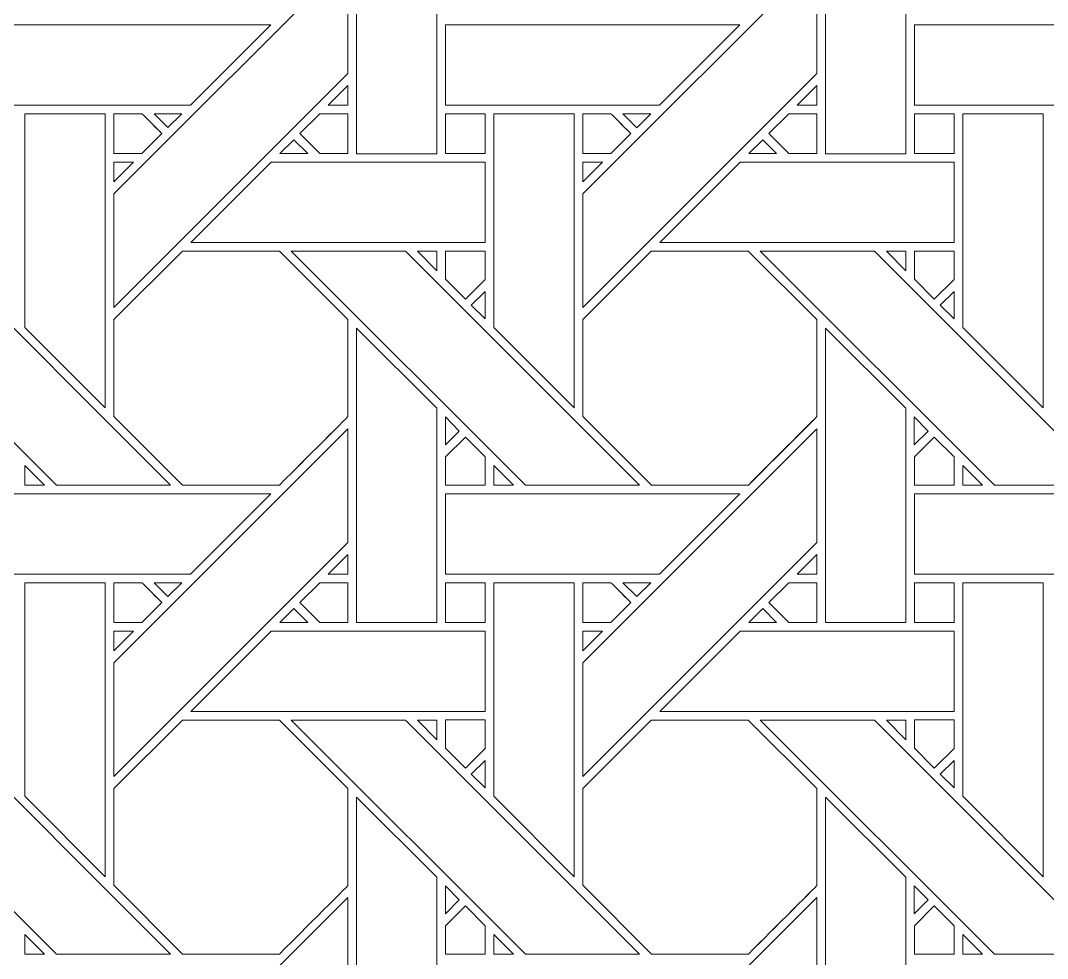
# Model space of a CAD drawing. Header units: inches. Extents: x 4.4 to 20.4, y 5.1 to 13.1.
# Drawn here: x 14.329 to 16.407, y 8.851 to 10.748 of the extents above; entities that cross this region are included whole.
import ezdxf

# ---------------------------------------------------------------- set-up
doc = ezdxf.new("R2010")
doc.units = ezdxf.units.IN
doc.header["$MEASUREMENT"] = 0
doc.layers.add('Design', color=7, linetype='Continuous', lineweight=0)

msp = doc.modelspace()

# ---------------------------------------------------------------- linework, layer by layer
at = {"layer": 'Design'}
for points, knots in [([(4.3829, 13.0948), (4.3829, 13.0948), (4.3829, 5.0948), (4.3829, 5.0948), (4.3829, 5.0948), (20.3829, 5.0948), (20.3829, 5.0948), (20.3829, 5.0948), (20.3829, 13.0948), (20.3829, 13.0948), (20.3829, 13.0948), (4.3829, 13.0948), (4.3829, 13.0948)], [0, 0, 0, 0, 1, 1, 1, 2, 2, 2, 3, 3, 3, 4, 4, 4, 4]), ([(5.0119, 5.7183), (5.0119, 5.7183), (19.7539, 5.7183), (19.7539, 5.7183), (19.7539, 5.7183), (19.7539, 12.4753), (19.7539, 12.4753), (19.7539, 12.4753), (5.0119, 12.4753), (5.0119, 12.4753), (5.0119, 12.4753), (5.0119, 5.7183), (5.0119, 5.7183)], [0, 0, 0, 0, 1, 1, 1, 2, 2, 2, 3, 3, 3, 4, 4, 4, 4]), ([(15.0087, 10.4789), (15.0087, 10.4789), (15.0087, 11.0748), (15.0087, 11.0748), (15.0087, 11.0748), (15.1714, 10.9126), (15.1714, 10.9126), (15.1714, 10.9126), (15.1714, 10.4789), (15.1714, 10.4789), (15.1714, 10.4789), (15.0087, 10.4789), (15.0087, 10.4789)], [0, 0, 0, 0, 1, 1, 1, 2, 2, 2, 3, 3, 3, 4, 4, 4, 4]), ([(15.9574, 10.4789), (15.9574, 10.4789), (15.9574, 11.0748), (15.9574, 11.0748), (15.9574, 11.0748), (16.1201, 10.9126), (16.1201, 10.9126), (16.1201, 10.9126), (16.1201, 10.4789), (16.1201, 10.4789), (16.1201, 10.4789), (15.9574, 10.4789), (15.9574, 10.4789)], [0, 0, 0, 0, 1, 1, 1, 2, 2, 2, 3, 3, 3, 4, 4, 4, 4]), ([(14.9915, 10.6412), (14.9915, 10.6412), (14.5179, 10.1675), (14.5179, 10.1675), (14.5179, 10.1675), (14.5179, 10.3976), (14.5179, 10.3976), (14.5179, 10.3976), (14.9915, 10.8712), (14.9915, 10.8712), (14.9915, 10.8712), (14.9915, 10.6412), (14.9915, 10.6412)], [0, 0, 0, 0, 1, 1, 1, 2, 2, 2, 3, 3, 3, 4, 4, 4, 4]), ([(15.9403, 10.6412), (15.9403, 10.6412), (15.4666, 10.1675), (15.4666, 10.1675), (15.4666, 10.1675), (15.4666, 10.3976), (15.4666, 10.3976), (15.4666, 10.3976), (15.9403, 10.8712), (15.9403, 10.8712), (15.9403, 10.8712), (15.9403, 10.6412), (15.9403, 10.6412)], [0, 0, 0, 0, 1, 1, 1, 2, 2, 2, 3, 3, 3, 4, 4, 4, 4]), ([(14.8357, 10.7397), (14.8357, 10.7397), (14.673, 10.577), (14.673, 10.577), (14.673, 10.577), (14.24, 10.577), (14.24, 10.577), (14.24, 10.577), (14.24, 10.7397), (14.24, 10.7397), (14.24, 10.7397), (14.8357, 10.7397), (14.8357, 10.7397)], [0, 0, 0, 0, 1, 1, 1, 2, 2, 2, 3, 3, 3, 4, 4, 4, 4]), ([(15.7844, 10.7397), (15.7844, 10.7397), (15.6217, 10.577), (15.6217, 10.577), (15.6217, 10.577), (15.1887, 10.577), (15.1887, 10.577), (15.1887, 10.577), (15.1887, 10.7397), (15.1887, 10.7397), (15.1887, 10.7397), (15.7844, 10.7397), (15.7844, 10.7397)], [0, 0, 0, 0, 1, 1, 1, 2, 2, 2, 3, 3, 3, 4, 4, 4, 4]), ([(16.7332, 10.7397), (16.7332, 10.7397), (16.5704, 10.577), (16.5704, 10.577), (16.5704, 10.577), (16.1375, 10.577), (16.1375, 10.577), (16.1375, 10.577), (16.1375, 10.7397), (16.1375, 10.7397), (16.1375, 10.7397), (16.7332, 10.7397), (16.7332, 10.7397)], [0, 0, 0, 0, 1, 1, 1, 2, 2, 2, 3, 3, 3, 4, 4, 4, 4]), ([(14.9517, 10.577), (14.9517, 10.577), (14.9915, 10.6168), (14.9915, 10.6168), (14.9915, 10.6168), (14.9915, 10.577), (14.9915, 10.577), (14.9915, 10.577), (14.9517, 10.577), (14.9517, 10.577)], [0, 0, 0, 0, 1, 1, 1, 2, 2, 2, 3, 3, 3, 3]), ([(15.9005, 10.577), (15.9005, 10.577), (15.9403, 10.6168), (15.9403, 10.6168), (15.9403, 10.6168), (15.9403, 10.577), (15.9403, 10.577), (15.9403, 10.577), (15.9005, 10.577), (15.9005, 10.577)], [0, 0, 0, 0, 1, 1, 1, 2, 2, 2, 3, 3, 3, 3]), ([(14.3378, 10.1275), (14.3378, 10.1275), (14.3378, 10.5597), (14.3378, 10.5597), (14.3378, 10.5597), (14.5007, 10.5597), (14.5007, 10.5597), (14.5007, 10.5597), (14.5007, 9.9646), (14.5007, 9.9646), (14.5007, 9.9646), (14.3378, 10.1275), (14.3378, 10.1275)], [0, 0, 0, 0, 1, 1, 1, 2, 2, 2, 3, 3, 3, 4, 4, 4, 4]), ([(14.5179, 10.479), (14.5179, 10.479), (14.5179, 10.5598), (14.5179, 10.5598), (14.5179, 10.5598), (14.5749, 10.5598), (14.5749, 10.5598), (14.5801, 10.5546), (14.6108, 10.5238), (14.6153, 10.5194), (14.6153, 10.5194), (14.5748, 10.479), (14.5748, 10.479), (14.5748, 10.479), (14.5179, 10.479), (14.5179, 10.479)], [0, 0, 0, 0, 1, 1, 1, 2, 2, 2, 3, 3, 3, 4, 4, 4, 5, 5, 5, 5]), ([(14.6153, 10.5194), (14.6153, 10.5194), (14.5748, 10.479), (14.5748, 10.479), (14.5748, 10.479), (14.5179, 10.479), (14.5179, 10.479), (14.5179, 10.479), (14.5179, 10.5598), (14.5179, 10.5598), (14.5179, 10.5598), (14.5749, 10.5598), (14.5749, 10.5598), (14.5802, 10.5545), (14.611, 10.5237), (14.6153, 10.5194)], [0, 0, 0, 0, 1, 1, 1, 2, 2, 2, 3, 3, 3, 4, 4, 4, 5, 5, 5, 5]), ([(14.5993, 10.5597), (14.5993, 10.5597), (14.6558, 10.5597), (14.6558, 10.5597), (14.6558, 10.5597), (14.6275, 10.5316), (14.6275, 10.5316), (14.6275, 10.5316), (14.5993, 10.5597), (14.5993, 10.5597)], [0, 0, 0, 0, 1, 1, 1, 2, 2, 2, 3, 3, 3, 3]), ([(14.9344, 10.479), (14.9344, 10.479), (14.8941, 10.5194), (14.8941, 10.5194), (14.8941, 10.5194), (14.9345, 10.5598), (14.9345, 10.5598), (14.9345, 10.5598), (14.9915, 10.5598), (14.9915, 10.5598), (14.9915, 10.5598), (14.9915, 10.479), (14.9915, 10.479), (14.9915, 10.479), (14.9344, 10.479), (14.9344, 10.479)], [0, 0, 0, 0, 1, 1, 1, 2, 2, 2, 3, 3, 3, 4, 4, 4, 5, 5, 5, 5]), ([(14.9915, 10.479), (14.9915, 10.479), (14.9344, 10.479), (14.9344, 10.479), (14.9344, 10.479), (14.8941, 10.5194), (14.8941, 10.5194), (14.8941, 10.5194), (14.9345, 10.5598), (14.9345, 10.5598), (14.9345, 10.5598), (14.9915, 10.5598), (14.9915, 10.5598), (14.9915, 10.5598), (14.9915, 10.479), (14.9915, 10.479)], [0, 0, 0, 0, 1, 1, 1, 2, 2, 2, 3, 3, 3, 4, 4, 4, 5, 5, 5, 5]), ([(15.1887, 10.479), (15.1887, 10.479), (15.1887, 10.5598), (15.1887, 10.5598), (15.1887, 10.5598), (15.269, 10.5598), (15.269, 10.5598), (15.269, 10.5598), (15.269, 10.479), (15.269, 10.479), (15.269, 10.479), (15.1887, 10.479), (15.1887, 10.479)], [0, 0, 0, 0, 1, 1, 1, 2, 2, 2, 3, 3, 3, 4, 4, 4, 4]), ([(15.1887, 10.479), (15.1887, 10.479), (15.1887, 10.5598), (15.1887, 10.5598), (15.1887, 10.5598), (15.269, 10.5598), (15.269, 10.5598), (15.269, 10.5598), (15.269, 10.479), (15.269, 10.479), (15.269, 10.479), (15.1887, 10.479), (15.1887, 10.479)], [0, 0, 0, 0, 1, 1, 1, 2, 2, 2, 3, 3, 3, 4, 4, 4, 4]), ([(15.2865, 10.1275), (15.2865, 10.1275), (15.2865, 10.5597), (15.2865, 10.5597), (15.2865, 10.5597), (15.4494, 10.5597), (15.4494, 10.5597), (15.4494, 10.5597), (15.4494, 9.9646), (15.4494, 9.9646), (15.4494, 9.9646), (15.2865, 10.1275), (15.2865, 10.1275)], [0, 0, 0, 0, 1, 1, 1, 2, 2, 2, 3, 3, 3, 4, 4, 4, 4]), ([(15.4666, 10.479), (15.4666, 10.479), (15.4666, 10.5598), (15.4666, 10.5598), (15.4666, 10.5598), (15.5237, 10.5598), (15.5237, 10.5598), (15.5288, 10.5546), (15.5596, 10.5238), (15.564, 10.5194), (15.564, 10.5194), (15.5236, 10.479), (15.5236, 10.479), (15.5236, 10.479), (15.4666, 10.479), (15.4666, 10.479)], [0, 0, 0, 0, 1, 1, 1, 2, 2, 2, 3, 3, 3, 4, 4, 4, 5, 5, 5, 5]), ([(15.564, 10.5194), (15.564, 10.5194), (15.5236, 10.479), (15.5236, 10.479), (15.5236, 10.479), (15.4666, 10.479), (15.4666, 10.479), (15.4666, 10.479), (15.4666, 10.5598), (15.4666, 10.5598), (15.4666, 10.5598), (15.5237, 10.5598), (15.5237, 10.5598), (15.5293, 10.5542), (15.564, 10.5194), (15.564, 10.5194)], [0, 0, 0, 0, 1, 1, 1, 2, 2, 2, 3, 3, 3, 4, 4, 4, 5, 5, 5, 5]), ([(15.548, 10.5597), (15.548, 10.5597), (15.6045, 10.5597), (15.6045, 10.5597), (15.6045, 10.5597), (15.5762, 10.5315), (15.5762, 10.5315), (15.5762, 10.5315), (15.548, 10.5597), (15.548, 10.5597)], [0, 0, 0, 0, 1, 1, 1, 2, 2, 2, 3, 3, 3, 3]), ([(15.8832, 10.479), (15.8832, 10.479), (15.8428, 10.5194), (15.8428, 10.5194), (15.8428, 10.5194), (15.8832, 10.5598), (15.8832, 10.5598), (15.8832, 10.5598), (15.9403, 10.5598), (15.9403, 10.5598), (15.9403, 10.5598), (15.9403, 10.479), (15.9403, 10.479), (15.9403, 10.479), (15.8832, 10.479), (15.8832, 10.479)], [0, 0, 0, 0, 1, 1, 1, 2, 2, 2, 3, 3, 3, 4, 4, 4, 5, 5, 5, 5]), ([(15.9403, 10.479), (15.9403, 10.479), (15.8832, 10.479), (15.8832, 10.479), (15.8832, 10.479), (15.8428, 10.5194), (15.8428, 10.5194), (15.8428, 10.5194), (15.8832, 10.5598), (15.8832, 10.5598), (15.8832, 10.5598), (15.9403, 10.5598), (15.9403, 10.5598), (15.9403, 10.5598), (15.9403, 10.479), (15.9403, 10.479)], [0, 0, 0, 0, 1, 1, 1, 2, 2, 2, 3, 3, 3, 4, 4, 4, 5, 5, 5, 5]), ([(16.1375, 10.479), (16.1375, 10.479), (16.1375, 10.5598), (16.1375, 10.5598), (16.1375, 10.5598), (16.2177, 10.5598), (16.2177, 10.5598), (16.2177, 10.5598), (16.2177, 10.479), (16.2177, 10.479), (16.2177, 10.479), (16.1375, 10.479), (16.1375, 10.479)], [0, 0, 0, 0, 1, 1, 1, 2, 2, 2, 3, 3, 3, 4, 4, 4, 4]), ([(16.1375, 10.479), (16.1375, 10.479), (16.1375, 10.5598), (16.1375, 10.5598), (16.1375, 10.5598), (16.2177, 10.5598), (16.2177, 10.5598), (16.2177, 10.5598), (16.2177, 10.479), (16.2177, 10.479), (16.2177, 10.479), (16.1375, 10.479), (16.1375, 10.479)], [0, 0, 0, 0, 1, 1, 1, 2, 2, 2, 3, 3, 3, 4, 4, 4, 4]), ([(16.2352, 10.1275), (16.2352, 10.1275), (16.2352, 10.5597), (16.2352, 10.5597), (16.2352, 10.5597), (16.3982, 10.5597), (16.3982, 10.5597), (16.3982, 10.5597), (16.3982, 9.9646), (16.3982, 9.9646), (16.3982, 9.9646), (16.2352, 10.1275), (16.2352, 10.1275)], [0, 0, 0, 0, 1, 1, 1, 2, 2, 2, 3, 3, 3, 4, 4, 4, 4]), ([(14.8537, 10.479), (14.8537, 10.479), (14.8819, 10.5072), (14.8819, 10.5072), (14.8819, 10.5072), (14.9102, 10.479), (14.9102, 10.479), (14.9102, 10.479), (14.8537, 10.479), (14.8537, 10.479)], [0, 0, 0, 0, 1, 1, 1, 2, 2, 2, 3, 3, 3, 3]), ([(15.8024, 10.479), (15.8024, 10.479), (15.8307, 10.5072), (15.8307, 10.5072), (15.8307, 10.5072), (15.8589, 10.479), (15.8589, 10.479), (15.8589, 10.479), (15.8024, 10.479), (15.8024, 10.479)], [0, 0, 0, 0, 1, 1, 1, 2, 2, 2, 3, 3, 3, 3]), ([(14.5577, 10.4618), (14.5577, 10.4618), (14.5179, 10.422), (14.5179, 10.422), (14.5179, 10.422), (14.5179, 10.4618), (14.5179, 10.4618), (14.5179, 10.4618), (14.5577, 10.4618), (14.5577, 10.4618)], [0, 0, 0, 0, 1, 1, 1, 2, 2, 2, 3, 3, 3, 3]), ([(15.269, 10.4618), (15.269, 10.4618), (15.269, 10.299), (15.269, 10.299), (15.269, 10.299), (14.6737, 10.299), (14.6737, 10.299), (14.6737, 10.299), (14.8365, 10.4618), (14.8365, 10.4618), (14.8365, 10.4618), (15.269, 10.4618), (15.269, 10.4618)], [0, 0, 0, 0, 1, 1, 1, 2, 2, 2, 3, 3, 3, 4, 4, 4, 4]), ([(15.5064, 10.4618), (15.5064, 10.4618), (15.4666, 10.422), (15.4666, 10.422), (15.4666, 10.422), (15.4666, 10.4618), (15.4666, 10.4618), (15.4666, 10.4618), (15.5064, 10.4618), (15.5064, 10.4618)], [0, 0, 0, 0, 1, 1, 1, 2, 2, 2, 3, 3, 3, 3]), ([(16.2177, 10.4618), (16.2177, 10.4618), (16.2177, 10.299), (16.2177, 10.299), (16.2177, 10.299), (15.6224, 10.299), (15.6224, 10.299), (15.6224, 10.299), (15.7853, 10.4618), (15.7853, 10.4618), (15.7853, 10.4618), (16.2177, 10.4618), (16.2177, 10.4618)], [0, 0, 0, 0, 1, 1, 1, 2, 2, 2, 3, 3, 3, 4, 4, 4, 4]), ([(14.6329, 9.8082), (14.6329, 9.8082), (14.4018, 9.8082), (14.4018, 9.8082), (14.4018, 9.8082), (13.9283, 10.2819), (13.9283, 10.2819), (13.9283, 10.2819), (14.1592, 10.2819), (14.1592, 10.2819), (14.1592, 10.2819), (14.6329, 9.8082), (14.6329, 9.8082)], [0, 0, 0, 0, 1, 1, 1, 2, 2, 2, 3, 3, 3, 4, 4, 4, 4]), ([(14.8528, 9.8083), (14.8528, 9.8083), (14.6571, 9.8083), (14.6571, 9.8083), (14.6571, 9.8083), (14.5179, 9.9475), (14.5179, 9.9475), (14.5179, 9.9475), (14.5179, 10.1432), (14.5179, 10.1432), (14.5179, 10.1432), (14.6566, 10.2819), (14.6566, 10.2819), (14.6566, 10.2819), (14.8528, 10.2819), (14.8528, 10.2819), (14.8528, 10.2819), (14.9915, 10.1432), (14.9915, 10.1432), (14.9915, 10.1432), (14.9915, 9.9469), (14.9915, 9.9469), (14.9737, 9.929), (14.8618, 9.8173), (14.8528, 9.8083)], [0, 0, 0, 0, 1, 1, 1, 2, 2, 2, 3, 3, 3, 4, 4, 4, 5, 5, 5, 6, 6, 6, 7, 7, 7, 8, 8, 8, 8]), ([(14.9915, 10.1432), (14.9915, 10.1432), (14.9915, 9.9469), (14.9915, 9.9469), (14.9737, 9.9289), (14.8617, 9.8172), (14.8528, 9.8083), (14.8528, 9.8083), (14.6571, 9.8083), (14.6571, 9.8083), (14.6571, 9.8083), (14.5179, 9.9475), (14.5179, 9.9475), (14.5179, 9.9475), (14.5179, 10.1432), (14.5179, 10.1432), (14.5179, 10.1432), (14.6566, 10.2819), (14.6566, 10.2819), (14.6566, 10.2819), (14.8528, 10.2819), (14.8528, 10.2819), (14.8528, 10.2819), (14.9915, 10.1432), (14.9915, 10.1432)], [0, 0, 0, 0, 1, 1, 1, 2, 2, 2, 3, 3, 3, 4, 4, 4, 5, 5, 5, 6, 6, 6, 7, 7, 7, 8, 8, 8, 8]), ([(15.5816, 9.8082), (15.5816, 9.8082), (15.3505, 9.8082), (15.3505, 9.8082), (15.3505, 9.8082), (14.877, 10.2819), (14.877, 10.2819), (14.877, 10.2819), (15.1079, 10.2819), (15.1079, 10.2819), (15.1079, 10.2819), (15.5816, 9.8082), (15.5816, 9.8082)], [0, 0, 0, 0, 1, 1, 1, 2, 2, 2, 3, 3, 3, 4, 4, 4, 4]), ([(15.1321, 10.2819), (15.1321, 10.2819), (15.1715, 10.2819), (15.1715, 10.2819), (15.1715, 10.2819), (15.1715, 10.242), (15.1715, 10.242), (15.1715, 10.242), (15.1321, 10.2819), (15.1321, 10.2819)], [0, 0, 0, 0, 1, 1, 1, 2, 2, 2, 3, 3, 3, 3]), ([(15.1887, 10.2247), (15.1887, 10.2247), (15.1887, 10.2819), (15.1887, 10.2819), (15.1887, 10.2819), (15.269, 10.2819), (15.269, 10.2819), (15.269, 10.2819), (15.269, 10.2243), (15.269, 10.2243), (15.269, 10.2243), (15.2291, 10.1844), (15.2291, 10.1844), (15.2291, 10.1844), (15.1887, 10.2247), (15.1887, 10.2247)], [0, 0, 0, 0, 1, 1, 1, 2, 2, 2, 3, 3, 3, 4, 4, 4, 5, 5, 5, 5]), ([(15.2291, 10.1844), (15.2291, 10.1844), (15.1887, 10.2247), (15.1887, 10.2247), (15.1887, 10.2247), (15.1887, 10.2819), (15.1887, 10.2819), (15.1887, 10.2819), (15.269, 10.2819), (15.269, 10.2819), (15.269, 10.2819), (15.269, 10.2243), (15.269, 10.2243), (15.269, 10.2243), (15.2291, 10.1844), (15.2291, 10.1844)], [0, 0, 0, 0, 1, 1, 1, 2, 2, 2, 3, 3, 3, 4, 4, 4, 5, 5, 5, 5]), ([(15.8016, 9.8083), (15.8016, 9.8083), (15.6058, 9.8083), (15.6058, 9.8083), (15.6058, 9.8083), (15.4666, 9.9475), (15.4666, 9.9475), (15.4666, 9.9475), (15.4666, 10.1432), (15.4666, 10.1432), (15.4666, 10.1432), (15.6053, 10.2819), (15.6053, 10.2819), (15.6053, 10.2819), (15.8015, 10.2819), (15.8015, 10.2819), (15.8015, 10.2819), (15.9403, 10.1432), (15.9403, 10.1432), (15.9403, 10.1432), (15.9403, 9.9469), (15.9403, 9.9469), (15.9225, 9.929), (15.8105, 9.8173), (15.8016, 9.8083)], [0, 0, 0, 0, 1, 1, 1, 2, 2, 2, 3, 3, 3, 4, 4, 4, 5, 5, 5, 6, 6, 6, 7, 7, 7, 8, 8, 8, 8]), ([(15.9403, 10.1432), (15.9403, 10.1432), (15.9403, 9.9469), (15.9403, 9.9469), (15.922, 9.9286), (15.8102, 9.8169), (15.8016, 9.8083), (15.8016, 9.8083), (15.6058, 9.8083), (15.6058, 9.8083), (15.6058, 9.8083), (15.4666, 9.9475), (15.4666, 9.9475), (15.4666, 9.9475), (15.4666, 10.1432), (15.4666, 10.1432), (15.4666, 10.1432), (15.6053, 10.2819), (15.6053, 10.2819), (15.6053, 10.2819), (15.8015, 10.2819), (15.8015, 10.2819), (15.8015, 10.2819), (15.9403, 10.1432), (15.9403, 10.1432)], [0, 0, 0, 0, 1, 1, 1, 2, 2, 2, 3, 3, 3, 4, 4, 4, 5, 5, 5, 6, 6, 6, 7, 7, 7, 8, 8, 8, 8]), ([(16.5303, 9.8082), (16.5303, 9.8082), (16.2993, 9.8082), (16.2993, 9.8082), (16.2993, 9.8082), (15.8257, 10.2819), (15.8257, 10.2819), (15.8257, 10.2819), (16.0567, 10.2819), (16.0567, 10.2819), (16.0567, 10.2819), (16.5303, 9.8082), (16.5303, 9.8082)], [0, 0, 0, 0, 1, 1, 1, 2, 2, 2, 3, 3, 3, 4, 4, 4, 4]), ([(16.0808, 10.2819), (16.0808, 10.2819), (16.1202, 10.2819), (16.1202, 10.2819), (16.1202, 10.2819), (16.1202, 10.242), (16.1202, 10.242), (16.1202, 10.242), (16.0808, 10.2819), (16.0808, 10.2819)], [0, 0, 0, 0, 1, 1, 1, 2, 2, 2, 3, 3, 3, 3]), ([(16.1375, 10.2247), (16.1375, 10.2247), (16.1375, 10.2819), (16.1375, 10.2819), (16.1375, 10.2819), (16.2177, 10.2819), (16.2177, 10.2819), (16.2177, 10.2819), (16.2177, 10.2243), (16.2177, 10.2243), (16.2177, 10.2243), (16.1778, 10.1843), (16.1778, 10.1843), (16.1778, 10.1843), (16.1375, 10.2247), (16.1375, 10.2247)], [0, 0, 0, 0, 1, 1, 1, 2, 2, 2, 3, 3, 3, 4, 4, 4, 5, 5, 5, 5]), ([(16.1778, 10.1843), (16.1778, 10.1843), (16.1375, 10.2247), (16.1375, 10.2247), (16.1375, 10.2247), (16.1375, 10.2819), (16.1375, 10.2819), (16.1375, 10.2819), (16.2177, 10.2819), (16.2177, 10.2819), (16.2177, 10.2819), (16.2177, 10.2243), (16.2177, 10.2243), (16.2177, 10.2243), (16.1778, 10.1843), (16.1778, 10.1843)], [0, 0, 0, 0, 1, 1, 1, 2, 2, 2, 3, 3, 3, 4, 4, 4, 5, 5, 5, 5]), ([(15.269, 10.2), (15.269, 10.2), (15.269, 10.1449), (15.269, 10.1449), (15.269, 10.1449), (15.2412, 10.1723), (15.2412, 10.1723), (15.2412, 10.1723), (15.269, 10.2), (15.269, 10.2)], [0, 0, 0, 0, 1, 1, 1, 2, 2, 2, 3, 3, 3, 3]), ([(16.2177, 10.2), (16.2177, 10.2), (16.2177, 10.1449), (16.2177, 10.1449), (16.2177, 10.1449), (16.1899, 10.1723), (16.1899, 10.1723), (16.1899, 10.1723), (16.2177, 10.2), (16.2177, 10.2)], [0, 0, 0, 0, 1, 1, 1, 2, 2, 2, 3, 3, 3, 3]), ([(15.0087, 9.5302), (15.0087, 9.5302), (15.0087, 10.1261), (15.0087, 10.1261), (15.0087, 10.1261), (15.1714, 9.9639), (15.1714, 9.9639), (15.1714, 9.9639), (15.1714, 9.5302), (15.1714, 9.5302), (15.1714, 9.5302), (15.0087, 9.5302), (15.0087, 9.5302)], [0, 0, 0, 0, 1, 1, 1, 2, 2, 2, 3, 3, 3, 4, 4, 4, 4]), ([(15.9574, 9.5302), (15.9574, 9.5302), (15.9574, 10.1261), (15.9574, 10.1261), (15.9574, 10.1261), (16.1201, 9.9639), (16.1201, 9.9639), (16.1201, 9.9639), (16.1201, 9.5302), (16.1201, 9.5302), (16.1201, 9.5302), (15.9574, 9.5302), (15.9574, 9.5302)], [0, 0, 0, 0, 1, 1, 1, 2, 2, 2, 3, 3, 3, 4, 4, 4, 4]), ([(15.1887, 9.8897), (15.1887, 9.8897), (15.1887, 9.9464), (15.1887, 9.9464), (15.1887, 9.9464), (15.2169, 9.9178), (15.2169, 9.9178), (15.2169, 9.9178), (15.1887, 9.8897), (15.1887, 9.8897)], [0, 0, 0, 0, 1, 1, 1, 2, 2, 2, 3, 3, 3, 3]), ([(16.1374, 9.8897), (16.1374, 9.8897), (16.1374, 9.9464), (16.1374, 9.9464), (16.1374, 9.9464), (16.1656, 9.9178), (16.1656, 9.9178), (16.1656, 9.9178), (16.1374, 9.8897), (16.1374, 9.8897)], [0, 0, 0, 0, 1, 1, 1, 2, 2, 2, 3, 3, 3, 3]), ([(14.9915, 9.6925), (14.9915, 9.6925), (14.5179, 9.2188), (14.5179, 9.2188), (14.5179, 9.2188), (14.5179, 9.4489), (14.5179, 9.4489), (14.5179, 9.4489), (14.9915, 9.9225), (14.9915, 9.9225), (14.9915, 9.9225), (14.9915, 9.6925), (14.9915, 9.6925)], [0, 0, 0, 0, 1, 1, 1, 2, 2, 2, 3, 3, 3, 4, 4, 4, 4]), ([(15.9403, 9.6925), (15.9403, 9.6925), (15.4666, 9.2188), (15.4666, 9.2188), (15.4666, 9.2188), (15.4666, 9.4489), (15.4666, 9.4489), (15.4666, 9.4489), (15.9403, 9.9225), (15.9403, 9.9225), (15.9403, 9.9225), (15.9403, 9.6925), (15.9403, 9.6925)], [0, 0, 0, 0, 1, 1, 1, 2, 2, 2, 3, 3, 3, 4, 4, 4, 4]), ([(15.1887, 9.808), (15.1887, 9.808), (15.1887, 9.8653), (15.1887, 9.8653), (15.1887, 9.8653), (15.2291, 9.9056), (15.2291, 9.9056), (15.2291, 9.9056), (15.2694, 9.8653), (15.2694, 9.8653), (15.2694, 9.8653), (15.2694, 9.808), (15.2694, 9.808), (15.2694, 9.808), (15.1887, 9.808), (15.1887, 9.808)], [0, 0, 0, 0, 1, 1, 1, 2, 2, 2, 3, 3, 3, 4, 4, 4, 5, 5, 5, 5]), ([(15.2291, 9.9056), (15.2291, 9.9056), (15.2694, 9.8653), (15.2694, 9.8653), (15.2694, 9.8653), (15.2694, 9.808), (15.2694, 9.808), (15.2694, 9.808), (15.1887, 9.808), (15.1887, 9.808), (15.1887, 9.808), (15.1887, 9.8653), (15.1887, 9.8653), (15.1887, 9.8653), (15.2291, 9.9056), (15.2291, 9.9056)], [0, 0, 0, 0, 1, 1, 1, 2, 2, 2, 3, 3, 3, 4, 4, 4, 5, 5, 5, 5]), ([(16.1375, 9.808), (16.1375, 9.808), (16.1375, 9.8653), (16.1375, 9.8653), (16.1375, 9.8653), (16.1778, 9.9056), (16.1778, 9.9056), (16.1778, 9.9056), (16.2181, 9.8653), (16.2181, 9.8653), (16.2181, 9.8653), (16.2181, 9.808), (16.2181, 9.808), (16.2181, 9.808), (16.1375, 9.808), (16.1375, 9.808)], [0, 0, 0, 0, 1, 1, 1, 2, 2, 2, 3, 3, 3, 4, 4, 4, 5, 5, 5, 5]), ([(16.2181, 9.808), (16.2181, 9.808), (16.1375, 9.808), (16.1375, 9.808), (16.1375, 9.808), (16.1375, 9.8653), (16.1375, 9.8653), (16.1375, 9.8653), (16.1778, 9.9056), (16.1778, 9.9056), (16.1778, 9.9056), (16.2181, 9.8653), (16.2181, 9.8653), (16.2181, 9.8653), (16.2181, 9.808), (16.2181, 9.808)], [0, 0, 0, 0, 1, 1, 1, 2, 2, 2, 3, 3, 3, 4, 4, 4, 5, 5, 5, 5]), ([(14.3379, 9.8082), (14.3379, 9.8082), (14.3379, 9.848), (14.3379, 9.848), (14.3379, 9.848), (14.3776, 9.8082), (14.3776, 9.8082), (14.3776, 9.8082), (14.3379, 9.8082), (14.3379, 9.8082)], [0, 0, 0, 0, 1, 1, 1, 2, 2, 2, 3, 3, 3, 3]), ([(15.2866, 9.8082), (15.2866, 9.8082), (15.2866, 9.848), (15.2866, 9.848), (15.2866, 9.848), (15.3264, 9.8082), (15.3264, 9.8082), (15.3264, 9.8082), (15.2866, 9.8082), (15.2866, 9.8082)], [0, 0, 0, 0, 1, 1, 1, 2, 2, 2, 3, 3, 3, 3]), ([(16.2354, 9.8082), (16.2354, 9.8082), (16.2354, 9.848), (16.2354, 9.848), (16.2354, 9.848), (16.2751, 9.8082), (16.2751, 9.8082), (16.2751, 9.8082), (16.2354, 9.8082), (16.2354, 9.8082)], [0, 0, 0, 0, 1, 1, 1, 2, 2, 2, 3, 3, 3, 3]), ([(14.8357, 9.791), (14.8357, 9.791), (14.673, 9.6283), (14.673, 9.6283), (14.673, 9.6283), (14.24, 9.6283), (14.24, 9.6283), (14.24, 9.6283), (14.24, 9.791), (14.24, 9.791), (14.24, 9.791), (14.8357, 9.791), (14.8357, 9.791)], [0, 0, 0, 0, 1, 1, 1, 2, 2, 2, 3, 3, 3, 4, 4, 4, 4]), ([(15.7844, 9.791), (15.7844, 9.791), (15.6217, 9.6283), (15.6217, 9.6283), (15.6217, 9.6283), (15.1887, 9.6283), (15.1887, 9.6283), (15.1887, 9.6283), (15.1887, 9.791), (15.1887, 9.791), (15.1887, 9.791), (15.7844, 9.791), (15.7844, 9.791)], [0, 0, 0, 0, 1, 1, 1, 2, 2, 2, 3, 3, 3, 4, 4, 4, 4]), ([(16.7332, 9.791), (16.7332, 9.791), (16.5704, 9.6283), (16.5704, 9.6283), (16.5704, 9.6283), (16.1375, 9.6283), (16.1375, 9.6283), (16.1375, 9.6283), (16.1375, 9.791), (16.1375, 9.791), (16.1375, 9.791), (16.7332, 9.791), (16.7332, 9.791)], [0, 0, 0, 0, 1, 1, 1, 2, 2, 2, 3, 3, 3, 4, 4, 4, 4]), ([(14.9517, 9.6283), (14.9517, 9.6283), (14.9915, 9.6681), (14.9915, 9.6681), (14.9915, 9.6681), (14.9915, 9.6283), (14.9915, 9.6283), (14.9915, 9.6283), (14.9517, 9.6283), (14.9517, 9.6283)], [0, 0, 0, 0, 1, 1, 1, 2, 2, 2, 3, 3, 3, 3]), ([(15.9005, 9.6283), (15.9005, 9.6283), (15.9403, 9.6681), (15.9403, 9.6681), (15.9403, 9.6681), (15.9403, 9.6283), (15.9403, 9.6283), (15.9403, 9.6283), (15.9005, 9.6283), (15.9005, 9.6283)], [0, 0, 0, 0, 1, 1, 1, 2, 2, 2, 3, 3, 3, 3]), ([(14.3378, 9.1788), (14.3378, 9.1788), (14.3378, 9.611), (14.3378, 9.611), (14.3378, 9.611), (14.5007, 9.611), (14.5007, 9.611), (14.5007, 9.611), (14.5007, 9.0159), (14.5007, 9.0159), (14.5007, 9.0159), (14.3378, 9.1788), (14.3378, 9.1788)], [0, 0, 0, 0, 1, 1, 1, 2, 2, 2, 3, 3, 3, 4, 4, 4, 4]), ([(14.5179, 9.5303), (14.5179, 9.5303), (14.5179, 9.611), (14.5179, 9.611), (14.5179, 9.611), (14.5749, 9.611), (14.5749, 9.611), (14.5801, 9.6059), (14.6108, 9.5751), (14.6153, 9.5707), (14.6153, 9.5707), (14.5748, 9.5303), (14.5748, 9.5303), (14.5748, 9.5303), (14.5179, 9.5303), (14.5179, 9.5303)], [0, 0, 0, 0, 1, 1, 1, 2, 2, 2, 3, 3, 3, 4, 4, 4, 5, 5, 5, 5]), ([(14.6153, 9.5707), (14.6153, 9.5707), (14.5748, 9.5303), (14.5748, 9.5303), (14.5748, 9.5303), (14.5179, 9.5303), (14.5179, 9.5303), (14.5179, 9.5303), (14.5179, 9.611), (14.5179, 9.611), (14.5179, 9.611), (14.5749, 9.611), (14.5749, 9.611), (14.58, 9.606), (14.6107, 9.5752), (14.6153, 9.5707)], [0, 0, 0, 0, 1, 1, 1, 2, 2, 2, 3, 3, 3, 4, 4, 4, 5, 5, 5, 5]), ([(14.5993, 9.611), (14.5993, 9.611), (14.6557, 9.611), (14.6557, 9.611), (14.6557, 9.611), (14.6275, 9.5828), (14.6275, 9.5828), (14.6275, 9.5828), (14.5993, 9.611), (14.5993, 9.611)], [0, 0, 0, 0, 1, 1, 1, 2, 2, 2, 3, 3, 3, 3]), ([(14.9344, 9.5302), (14.9344, 9.5302), (14.8941, 9.5706), (14.8941, 9.5706), (14.8941, 9.5706), (14.9345, 9.611), (14.9345, 9.611), (14.9345, 9.611), (14.9915, 9.611), (14.9915, 9.611), (14.9915, 9.611), (14.9915, 9.5302), (14.9915, 9.5302), (14.9915, 9.5302), (14.9344, 9.5302), (14.9344, 9.5302)], [0, 0, 0, 0, 1, 1, 1, 2, 2, 2, 3, 3, 3, 4, 4, 4, 5, 5, 5, 5]), ([(14.9915, 9.5302), (14.9915, 9.5302), (14.9344, 9.5302), (14.9344, 9.5302), (14.9344, 9.5302), (14.8941, 9.5706), (14.8941, 9.5706), (14.8941, 9.5706), (14.9345, 9.611), (14.9345, 9.611), (14.9345, 9.611), (14.9915, 9.611), (14.9915, 9.611), (14.9915, 9.611), (14.9915, 9.5302), (14.9915, 9.5302)], [0, 0, 0, 0, 1, 1, 1, 2, 2, 2, 3, 3, 3, 4, 4, 4, 5, 5, 5, 5]), ([(15.1887, 9.5302), (15.1887, 9.5302), (15.1887, 9.611), (15.1887, 9.611), (15.1887, 9.611), (15.269, 9.611), (15.269, 9.611), (15.269, 9.611), (15.269, 9.5302), (15.269, 9.5302), (15.269, 9.5302), (15.1887, 9.5302), (15.1887, 9.5302)], [0, 0, 0, 0, 1, 1, 1, 2, 2, 2, 3, 3, 3, 4, 4, 4, 4]), ([(15.1887, 9.5302), (15.1887, 9.5302), (15.1887, 9.611), (15.1887, 9.611), (15.1887, 9.611), (15.269, 9.611), (15.269, 9.611), (15.269, 9.611), (15.269, 9.5302), (15.269, 9.5302), (15.269, 9.5302), (15.1887, 9.5302), (15.1887, 9.5302)], [0, 0, 0, 0, 1, 1, 1, 2, 2, 2, 3, 3, 3, 4, 4, 4, 4]), ([(15.2865, 9.1788), (15.2865, 9.1788), (15.2865, 9.611), (15.2865, 9.611), (15.2865, 9.611), (15.4494, 9.611), (15.4494, 9.611), (15.4494, 9.611), (15.4494, 9.0159), (15.4494, 9.0159), (15.4494, 9.0159), (15.2865, 9.1788), (15.2865, 9.1788)], [0, 0, 0, 0, 1, 1, 1, 2, 2, 2, 3, 3, 3, 4, 4, 4, 4]), ([(15.4666, 9.5303), (15.4666, 9.5303), (15.4666, 9.611), (15.4666, 9.611), (15.4666, 9.611), (15.5237, 9.611), (15.5237, 9.611), (15.5288, 9.6059), (15.5596, 9.5751), (15.564, 9.5707), (15.564, 9.5707), (15.5236, 9.5303), (15.5236, 9.5303), (15.5236, 9.5303), (15.4666, 9.5303), (15.4666, 9.5303)], [0, 0, 0, 0, 1, 1, 1, 2, 2, 2, 3, 3, 3, 4, 4, 4, 5, 5, 5, 5]), ([(15.564, 9.5707), (15.564, 9.5707), (15.5236, 9.5303), (15.5236, 9.5303), (15.5236, 9.5303), (15.4666, 9.5303), (15.4666, 9.5303), (15.4666, 9.5303), (15.4666, 9.611), (15.4666, 9.611), (15.4666, 9.611), (15.5237, 9.611), (15.5237, 9.611), (15.5291, 9.6057), (15.564, 9.5707), (15.564, 9.5707)], [0, 0, 0, 0, 1, 1, 1, 2, 2, 2, 3, 3, 3, 4, 4, 4, 5, 5, 5, 5]), ([(15.548, 9.611), (15.548, 9.611), (15.6045, 9.611), (15.6045, 9.611), (15.6045, 9.611), (15.5762, 9.5828), (15.5762, 9.5828), (15.5762, 9.5828), (15.548, 9.611), (15.548, 9.611)], [0, 0, 0, 0, 1, 1, 1, 2, 2, 2, 3, 3, 3, 3]), ([(15.8832, 9.5302), (15.8832, 9.5302), (15.8428, 9.5706), (15.8428, 9.5706), (15.8428, 9.5706), (15.8832, 9.611), (15.8832, 9.611), (15.8832, 9.611), (15.9403, 9.611), (15.9403, 9.611), (15.9403, 9.611), (15.9403, 9.5302), (15.9403, 9.5302), (15.9403, 9.5302), (15.8832, 9.5302), (15.8832, 9.5302)], [0, 0, 0, 0, 1, 1, 1, 2, 2, 2, 3, 3, 3, 4, 4, 4, 5, 5, 5, 5]), ([(15.9403, 9.5302), (15.9403, 9.5302), (15.8832, 9.5302), (15.8832, 9.5302), (15.8832, 9.5302), (15.8428, 9.5706), (15.8428, 9.5706), (15.8428, 9.5706), (15.8832, 9.611), (15.8832, 9.611), (15.8832, 9.611), (15.9403, 9.611), (15.9403, 9.611), (15.9403, 9.611), (15.9403, 9.5302), (15.9403, 9.5302)], [0, 0, 0, 0, 1, 1, 1, 2, 2, 2, 3, 3, 3, 4, 4, 4, 5, 5, 5, 5]), ([(16.1375, 9.5302), (16.1375, 9.5302), (16.1375, 9.611), (16.1375, 9.611), (16.1375, 9.611), (16.2177, 9.611), (16.2177, 9.611), (16.2177, 9.611), (16.2177, 9.5302), (16.2177, 9.5302), (16.2177, 9.5302), (16.1375, 9.5302), (16.1375, 9.5302)], [0, 0, 0, 0, 1, 1, 1, 2, 2, 2, 3, 3, 3, 4, 4, 4, 4]), ([(16.1375, 9.5302), (16.1375, 9.5302), (16.1375, 9.611), (16.1375, 9.611), (16.1375, 9.611), (16.2177, 9.611), (16.2177, 9.611), (16.2177, 9.611), (16.2177, 9.5302), (16.2177, 9.5302), (16.2177, 9.5302), (16.1375, 9.5302), (16.1375, 9.5302)], [0, 0, 0, 0, 1, 1, 1, 2, 2, 2, 3, 3, 3, 4, 4, 4, 4]), ([(16.2352, 9.1788), (16.2352, 9.1788), (16.2352, 9.611), (16.2352, 9.611), (16.2352, 9.611), (16.3982, 9.611), (16.3982, 9.611), (16.3982, 9.611), (16.3982, 9.0159), (16.3982, 9.0159), (16.3982, 9.0159), (16.2352, 9.1788), (16.2352, 9.1788)], [0, 0, 0, 0, 1, 1, 1, 2, 2, 2, 3, 3, 3, 4, 4, 4, 4]), ([(14.8537, 9.5302), (14.8537, 9.5302), (14.8819, 9.5585), (14.8819, 9.5585), (14.8819, 9.5585), (14.9102, 9.5302), (14.9102, 9.5302), (14.9102, 9.5302), (14.8537, 9.5302), (14.8537, 9.5302)], [0, 0, 0, 0, 1, 1, 1, 2, 2, 2, 3, 3, 3, 3]), ([(15.8024, 9.5302), (15.8024, 9.5302), (15.8307, 9.5585), (15.8307, 9.5585), (15.8307, 9.5585), (15.8589, 9.5302), (15.8589, 9.5302), (15.8589, 9.5302), (15.8024, 9.5302), (15.8024, 9.5302)], [0, 0, 0, 0, 1, 1, 1, 2, 2, 2, 3, 3, 3, 3]), ([(14.5577, 9.5131), (14.5577, 9.5131), (14.5179, 9.4733), (14.5179, 9.4733), (14.5179, 9.4733), (14.5179, 9.5131), (14.5179, 9.5131), (14.5179, 9.5131), (14.5577, 9.5131), (14.5577, 9.5131)], [0, 0, 0, 0, 1, 1, 1, 2, 2, 2, 3, 3, 3, 3]), ([(15.269, 9.5131), (15.269, 9.5131), (15.269, 9.3503), (15.269, 9.3503), (15.269, 9.3503), (14.6737, 9.3503), (14.6737, 9.3503), (14.6737, 9.3503), (14.8365, 9.5131), (14.8365, 9.5131), (14.8365, 9.5131), (15.269, 9.5131), (15.269, 9.5131)], [0, 0, 0, 0, 1, 1, 1, 2, 2, 2, 3, 3, 3, 4, 4, 4, 4]), ([(15.5064, 9.5131), (15.5064, 9.5131), (15.4666, 9.4733), (15.4666, 9.4733), (15.4666, 9.4733), (15.4666, 9.5131), (15.4666, 9.5131), (15.4666, 9.5131), (15.5064, 9.5131), (15.5064, 9.5131)], [0, 0, 0, 0, 1, 1, 1, 2, 2, 2, 3, 3, 3, 3]), ([(16.2177, 9.5131), (16.2177, 9.5131), (16.2177, 9.3503), (16.2177, 9.3503), (16.2177, 9.3503), (15.6224, 9.3503), (15.6224, 9.3503), (15.6224, 9.3503), (15.7853, 9.5131), (15.7853, 9.5131), (15.7853, 9.5131), (16.2177, 9.5131), (16.2177, 9.5131)], [0, 0, 0, 0, 1, 1, 1, 2, 2, 2, 3, 3, 3, 4, 4, 4, 4]), ([(14.6329, 8.8595), (14.6329, 8.8595), (14.4018, 8.8595), (14.4018, 8.8595), (14.4018, 8.8595), (13.9283, 9.3331), (13.9283, 9.3331), (13.9283, 9.3331), (14.1592, 9.3331), (14.1592, 9.3331), (14.1592, 9.3331), (14.6329, 8.8595), (14.6329, 8.8595)], [0, 0, 0, 0, 1, 1, 1, 2, 2, 2, 3, 3, 3, 4, 4, 4, 4]), ([(14.8528, 8.8595), (14.8528, 8.8595), (14.6571, 8.8595), (14.6571, 8.8595), (14.6571, 8.8595), (14.5179, 8.9988), (14.5179, 8.9988), (14.5179, 8.9988), (14.5179, 9.1944), (14.5179, 9.1944), (14.5179, 9.1944), (14.6566, 9.3331), (14.6566, 9.3331), (14.6566, 9.3331), (14.8528, 9.3331), (14.8528, 9.3331), (14.8528, 9.3331), (14.9915, 9.1944), (14.9915, 9.1944), (14.9915, 9.1944), (14.9915, 8.9982), (14.9915, 8.9982), (14.9737, 8.9803), (14.8618, 8.8685), (14.8528, 8.8595)], [0, 0, 0, 0, 1, 1, 1, 2, 2, 2, 3, 3, 3, 4, 4, 4, 5, 5, 5, 6, 6, 6, 7, 7, 7, 8, 8, 8, 8]), ([(14.9915, 9.1944), (14.9915, 9.1944), (14.9915, 8.9982), (14.9915, 8.9982), (14.9737, 8.9803), (14.8618, 8.8686), (14.8528, 8.8595), (14.8528, 8.8595), (14.6571, 8.8595), (14.6571, 8.8595), (14.6571, 8.8595), (14.5179, 8.9988), (14.5179, 8.9988), (14.5179, 8.9988), (14.5179, 9.1944), (14.5179, 9.1944), (14.5179, 9.1944), (14.6566, 9.3331), (14.6566, 9.3331), (14.6566, 9.3331), (14.8528, 9.3331), (14.8528, 9.3331), (14.8528, 9.3331), (14.9915, 9.1944), (14.9915, 9.1944)], [0, 0, 0, 0, 1, 1, 1, 2, 2, 2, 3, 3, 3, 4, 4, 4, 5, 5, 5, 6, 6, 6, 7, 7, 7, 8, 8, 8, 8]), ([(15.5816, 8.8595), (15.5816, 8.8595), (15.3506, 8.8595), (15.3506, 8.8595), (15.3506, 8.8595), (14.877, 9.3331), (14.877, 9.3331), (14.877, 9.3331), (15.1079, 9.3331), (15.1079, 9.3331), (15.1079, 9.3331), (15.5816, 8.8595), (15.5816, 8.8595)], [0, 0, 0, 0, 1, 1, 1, 2, 2, 2, 3, 3, 3, 4, 4, 4, 4]), ([(15.1321, 9.3331), (15.1321, 9.3331), (15.1715, 9.3331), (15.1715, 9.3331), (15.1715, 9.3331), (15.1715, 9.2933), (15.1715, 9.2933), (15.1715, 9.2933), (15.1321, 9.3331), (15.1321, 9.3331)], [0, 0, 0, 0, 1, 1, 1, 2, 2, 2, 3, 3, 3, 3]), ([(15.1887, 9.276), (15.1887, 9.276), (15.1887, 9.3332), (15.1887, 9.3332), (15.1887, 9.3332), (15.269, 9.3332), (15.269, 9.3332), (15.269, 9.3332), (15.269, 9.2756), (15.269, 9.2756), (15.269, 9.2756), (15.2291, 9.2356), (15.2291, 9.2356), (15.2291, 9.2356), (15.1887, 9.276), (15.1887, 9.276)], [0, 0, 0, 0, 1, 1, 1, 2, 2, 2, 3, 3, 3, 4, 4, 4, 5, 5, 5, 5]), ([(15.2291, 9.2356), (15.2291, 9.2356), (15.1887, 9.276), (15.1887, 9.276), (15.1887, 9.276), (15.1887, 9.3332), (15.1887, 9.3332), (15.1887, 9.3332), (15.269, 9.3332), (15.269, 9.3332), (15.269, 9.3332), (15.269, 9.2756), (15.269, 9.2756), (15.269, 9.2756), (15.2291, 9.2356), (15.2291, 9.2356)], [0, 0, 0, 0, 1, 1, 1, 2, 2, 2, 3, 3, 3, 4, 4, 4, 5, 5, 5, 5]), ([(15.8016, 8.8595), (15.8016, 8.8595), (15.6058, 8.8595), (15.6058, 8.8595), (15.6058, 8.8595), (15.4666, 8.9988), (15.4666, 8.9988), (15.4666, 8.9988), (15.4666, 9.1944), (15.4666, 9.1944), (15.4666, 9.1944), (15.6053, 9.3331), (15.6053, 9.3331), (15.6053, 9.3331), (15.8015, 9.3331), (15.8015, 9.3331), (15.8015, 9.3331), (15.9403, 9.1944), (15.9403, 9.1944), (15.9403, 9.1944), (15.9403, 8.9982), (15.9403, 8.9982), (15.9225, 8.9803), (15.8105, 8.8685), (15.8016, 8.8595)], [0, 0, 0, 0, 1, 1, 1, 2, 2, 2, 3, 3, 3, 4, 4, 4, 5, 5, 5, 6, 6, 6, 7, 7, 7, 8, 8, 8, 8]), ([(15.9403, 9.1944), (15.9403, 9.1944), (15.9403, 8.9982), (15.9403, 8.9982), (15.9222, 8.98), (15.8103, 8.8683), (15.8016, 8.8595), (15.8016, 8.8595), (15.6058, 8.8595), (15.6058, 8.8595), (15.6058, 8.8595), (15.4666, 8.9988), (15.4666, 8.9988), (15.4666, 8.9988), (15.4666, 9.1944), (15.4666, 9.1944), (15.4666, 9.1944), (15.6053, 9.3331), (15.6053, 9.3331), (15.6053, 9.3331), (15.8015, 9.3331), (15.8015, 9.3331), (15.8015, 9.3331), (15.9403, 9.1944), (15.9403, 9.1944)], [0, 0, 0, 0, 1, 1, 1, 2, 2, 2, 3, 3, 3, 4, 4, 4, 5, 5, 5, 6, 6, 6, 7, 7, 7, 8, 8, 8, 8]), ([(16.5303, 8.8595), (16.5303, 8.8595), (16.2993, 8.8595), (16.2993, 8.8595), (16.2993, 8.8595), (15.8257, 9.3331), (15.8257, 9.3331), (15.8257, 9.3331), (16.0567, 9.3331), (16.0567, 9.3331), (16.0567, 9.3331), (16.5303, 8.8595), (16.5303, 8.8595)], [0, 0, 0, 0, 1, 1, 1, 2, 2, 2, 3, 3, 3, 4, 4, 4, 4]), ([(16.0808, 9.3331), (16.0808, 9.3331), (16.1202, 9.3331), (16.1202, 9.3331), (16.1202, 9.3331), (16.1202, 9.2933), (16.1202, 9.2933), (16.1202, 9.2933), (16.0808, 9.3331), (16.0808, 9.3331)], [0, 0, 0, 0, 1, 1, 1, 2, 2, 2, 3, 3, 3, 3]), ([(16.1375, 9.276), (16.1375, 9.276), (16.1375, 9.3332), (16.1375, 9.3332), (16.1375, 9.3332), (16.2177, 9.3332), (16.2177, 9.3332), (16.2177, 9.3332), (16.2177, 9.2756), (16.2177, 9.2756), (16.2177, 9.2756), (16.1778, 9.2356), (16.1778, 9.2356), (16.1778, 9.2356), (16.1375, 9.276), (16.1375, 9.276)], [0, 0, 0, 0, 1, 1, 1, 2, 2, 2, 3, 3, 3, 4, 4, 4, 5, 5, 5, 5]), ([(16.1778, 9.2356), (16.1778, 9.2356), (16.1375, 9.276), (16.1375, 9.276), (16.1375, 9.276), (16.1375, 9.3332), (16.1375, 9.3332), (16.1375, 9.3332), (16.2177, 9.3332), (16.2177, 9.3332), (16.2177, 9.3332), (16.2177, 9.2756), (16.2177, 9.2756), (16.2177, 9.2756), (16.1778, 9.2356), (16.1778, 9.2356)], [0, 0, 0, 0, 1, 1, 1, 2, 2, 2, 3, 3, 3, 4, 4, 4, 5, 5, 5, 5]), ([(15.269, 9.2513), (15.269, 9.2513), (15.269, 9.1961), (15.269, 9.1961), (15.269, 9.1961), (15.2412, 9.2235), (15.2412, 9.2235), (15.2412, 9.2235), (15.269, 9.2513), (15.269, 9.2513)], [0, 0, 0, 0, 1, 1, 1, 2, 2, 2, 3, 3, 3, 3]), ([(16.2177, 9.2513), (16.2177, 9.2513), (16.2177, 9.1961), (16.2177, 9.1961), (16.2177, 9.1961), (16.1899, 9.2235), (16.1899, 9.2235), (16.1899, 9.2235), (16.2177, 9.2513), (16.2177, 9.2513)], [0, 0, 0, 0, 1, 1, 1, 2, 2, 2, 3, 3, 3, 3]), ([(15.1714, 9.0152), (15.1714, 9.0152), (15.1714, 8.5815), (15.1714, 8.5815), (15.1714, 8.5815), (15.0087, 8.5815), (15.0087, 8.5815), (15.0087, 8.5815), (15.0087, 9.1773), (15.0087, 9.1773), (15.0087, 9.1773), (15.1714, 9.0152), (15.1714, 9.0152)], [0, 0, 0, 0, 1, 1, 1, 2, 2, 2, 3, 3, 3, 4, 4, 4, 4]), ([(16.1201, 9.0152), (16.1201, 9.0152), (16.1201, 8.5815), (16.1201, 8.5815), (16.1201, 8.5815), (15.9574, 8.5815), (15.9574, 8.5815), (15.9574, 8.5815), (15.9574, 9.1773), (15.9574, 9.1773), (15.9574, 9.1773), (16.1201, 9.0152), (16.1201, 9.0152)], [0, 0, 0, 0, 1, 1, 1, 2, 2, 2, 3, 3, 3, 4, 4, 4, 4]), ([(15.1887, 8.9409), (15.1887, 8.9409), (15.1887, 8.9977), (15.1887, 8.9977), (15.1887, 8.9977), (15.2169, 8.9691), (15.2169, 8.9691), (15.2169, 8.9691), (15.1887, 8.9409), (15.1887, 8.9409)], [0, 0, 0, 0, 1, 1, 1, 2, 2, 2, 3, 3, 3, 3]), ([(16.1374, 8.9409), (16.1374, 8.9409), (16.1374, 8.9977), (16.1374, 8.9977), (16.1374, 8.9977), (16.1656, 8.9691), (16.1656, 8.9691), (16.1656, 8.9691), (16.1374, 8.9409), (16.1374, 8.9409)], [0, 0, 0, 0, 1, 1, 1, 2, 2, 2, 3, 3, 3, 3]), ([(14.5179, 8.5002), (14.5179, 8.5002), (14.9915, 8.9738), (14.9915, 8.9738), (14.9915, 8.9738), (14.9915, 8.7437), (14.9915, 8.7437), (14.9915, 8.7437), (14.5179, 8.2701), (14.5179, 8.2701), (14.5179, 8.2701), (14.5179, 8.5002), (14.5179, 8.5002)], [0, 0, 0, 0, 1, 1, 1, 2, 2, 2, 3, 3, 3, 4, 4, 4, 4]), ([(15.1887, 8.8593), (15.1887, 8.8593), (15.1887, 8.9166), (15.1887, 8.9166), (15.1887, 8.9166), (15.2291, 8.9569), (15.2291, 8.9569), (15.2291, 8.9569), (15.2694, 8.9166), (15.2694, 8.9166), (15.2694, 8.9166), (15.2694, 8.8593), (15.2694, 8.8593), (15.2694, 8.8593), (15.1887, 8.8593), (15.1887, 8.8593)], [0, 0, 0, 0, 1, 1, 1, 2, 2, 2, 3, 3, 3, 4, 4, 4, 5, 5, 5, 5]), ([(15.1887, 8.9166), (15.1887, 8.9166), (15.2291, 8.9569), (15.2291, 8.9569), (15.2291, 8.9569), (15.2694, 8.9166), (15.2694, 8.9166), (15.2694, 8.9166), (15.2694, 8.8593), (15.2694, 8.8593), (15.2694, 8.8593), (15.1887, 8.8593), (15.1887, 8.8593), (15.1887, 8.8593), (15.1887, 8.9166), (15.1887, 8.9166)], [0, 0, 0, 0, 1, 1, 1, 2, 2, 2, 3, 3, 3, 4, 4, 4, 5, 5, 5, 5]), ([(15.4666, 8.5002), (15.4666, 8.5002), (15.9403, 8.9738), (15.9403, 8.9738), (15.9403, 8.9738), (15.9403, 8.7437), (15.9403, 8.7437), (15.9403, 8.7437), (15.4666, 8.2701), (15.4666, 8.2701), (15.4666, 8.2701), (15.4666, 8.5002), (15.4666, 8.5002)], [0, 0, 0, 0, 1, 1, 1, 2, 2, 2, 3, 3, 3, 4, 4, 4, 4]), ([(16.1375, 8.8593), (16.1375, 8.8593), (16.1375, 8.9166), (16.1375, 8.9166), (16.1375, 8.9166), (16.1778, 8.9569), (16.1778, 8.9569), (16.1778, 8.9569), (16.2181, 8.9166), (16.2181, 8.9166), (16.2181, 8.9166), (16.2181, 8.8593), (16.2181, 8.8593), (16.2181, 8.8593), (16.1375, 8.8593), (16.1375, 8.8593)], [0, 0, 0, 0, 1, 1, 1, 2, 2, 2, 3, 3, 3, 4, 4, 4, 5, 5, 5, 5]), ([(16.1375, 8.9166), (16.1375, 8.9166), (16.1778, 8.9569), (16.1778, 8.9569), (16.1778, 8.9569), (16.2181, 8.9166), (16.2181, 8.9166), (16.2181, 8.9166), (16.2181, 8.8593), (16.2181, 8.8593), (16.2181, 8.8593), (16.1375, 8.8593), (16.1375, 8.8593), (16.1375, 8.8593), (16.1375, 8.9166), (16.1375, 8.9166)], [0, 0, 0, 0, 1, 1, 1, 2, 2, 2, 3, 3, 3, 4, 4, 4, 5, 5, 5, 5]), ([(14.3776, 8.8595), (14.3776, 8.8595), (14.3379, 8.8595), (14.3379, 8.8595), (14.3379, 8.8595), (14.3379, 8.8993), (14.3379, 8.8993), (14.3379, 8.8993), (14.3776, 8.8595), (14.3776, 8.8595)], [0, 0, 0, 0, 1, 1, 1, 2, 2, 2, 3, 3, 3, 3]), ([(15.3264, 8.8595), (15.3264, 8.8595), (15.2866, 8.8595), (15.2866, 8.8595), (15.2866, 8.8595), (15.2866, 8.8993), (15.2866, 8.8993), (15.2866, 8.8993), (15.3264, 8.8595), (15.3264, 8.8595)], [0, 0, 0, 0, 1, 1, 1, 2, 2, 2, 3, 3, 3, 3]), ([(16.2751, 8.8595), (16.2751, 8.8595), (16.2354, 8.8595), (16.2354, 8.8595), (16.2354, 8.8595), (16.2354, 8.8993), (16.2354, 8.8993), (16.2354, 8.8993), (16.2751, 8.8595), (16.2751, 8.8595)], [0, 0, 0, 0, 1, 1, 1, 2, 2, 2, 3, 3, 3, 3])]:
    msp.add_open_spline(points, degree=3, knots=knots, dxfattribs=at)

doc.saveas('drawing.dxf')
